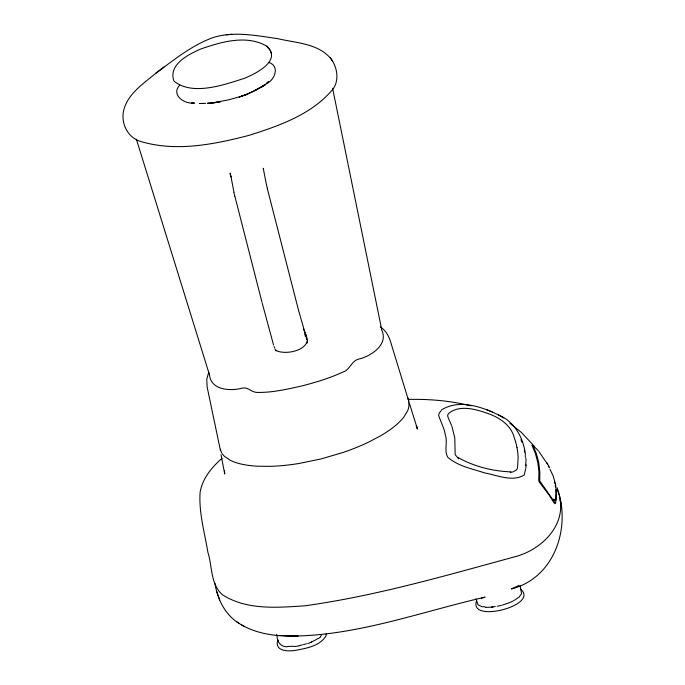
<?xml version="1.0" encoding="UTF-8"?>
<svg xmlns="http://www.w3.org/2000/svg" width="685" height="685" viewBox="0 0 685 685"><rect width="100%" height="100%" fill="white"/><g stroke="black" fill="none" stroke-linecap="round" stroke-linejoin="round"><path stroke-width="1.03" d="M525.789 465.663L525.797 462.238M525.849 468.317L526.046 464.858M247.431 94.736L247.482 94.17M555.886 500.136L555.895 489.595M525.592 469.122L524.248 475.013C512.517 482.189 497.361 475.262 484.963 472.992C472.316 468.823 458.154 466.288 447.853 457.315C443.769 450.73 447.964 442.202 445.293 434.898C444.3 427.997 440.729 421.9 438.623 415.401L439.273 412.952L441.149 410.743M307.145 343.082L307.445 340.573C304.979 351.516 284.575 354.899 275.918 350.455M274.762 347.509L274.094 346.601M555.603 502.696L554.97 503.698L554.011 502.807L549.353 495.358L539.189 481.94L538.71 480.322L538.932 471.965L537.793 462.375L535.293 453.119L531.911 445.276L532.545 445.558M208.728 372.126L206.733 379.439L207.178 387.213L220.476 450.627M179.624 85.24C170.625 95.087 184.71 104.488 194.36 103.033M476.632 600.694C467.992 623.932 539.771 605.42 520.746 589.314M278.341 640.15L277.228 642.359C276.338 651.64 288.959 651.307 295.166 650.433C306.067 648.344 320.126 646.126 326.137 635.646L326.128 633.899M518.828 597.508L521.576 593.621L520.129 585.906M222.077 458.265C211.913 467.119 202.537 478.37 200.14 492.001C198.616 512.303 204.627 532.382 207.889 552.307C212.478 566.529 210.269 584.87 222.942 595.094C247.028 610.275 277.519 607.612 304.671 605.823C375.765 595.993 445.002 575.785 514.144 556.965C540.722 550.397 566.82 525.755 559.439 496.223M266.431 83.553L268.717 81.575L266.816 83.219M266.773 83.493C275.07 79.7 279.9 66.043 268.957 62.472M156.129 73.012C142.874 84.118 125.047 95.532 123.017 114.352C122.247 126.622 129.354 138.695 141.718 141.769C176.764 151.916 214.165 144.364 248.664 135.467C278.35 126.1 310.082 115.131 331.249 91.122C339.255 82.739 337.936 70.204 332.49 60.948C320.606 43.472 296.485 43.121 277.887 38.677C256.61 35.671 234.321 31.005 213.232 37.512C191.954 45.167 174.144 59.783 156.129 73.012L164.015 67.036M264.864 84.906L265.446 84.452L262.826 86.233M318.302 638.651L320.691 636.793M243.869 95.335L253.459 91.396L263.417 85.856M265.42 84.306L254.726 90.703M262.937 86.207L267.321 83.108M441.431 409.955C458.907 398.875 481.427 406.616 498.534 414.947C514.735 421.686 523.468 438.006 525.472 454.669M519.024 585.358L511.489 588.937C554.85 577.832 571.401 527.039 557.145 487.814M261.953 86.832L262.543 86.456L248.595 93.588M244.339 95.258L247.782 93.939M307.711 643.635L311.692 642.136M513.485 471.691L516.755 469.756L517.569 467.684L518.125 457.649A546.005 185.515 4.3 0 0 517.012 447.673M240.889 96.448L241.454 96.243M243.697 95.515L246.377 94.564M244.237 95.318L239.159 97.064L247.953 94.016M241.899 96.088L229.381 99.668L210.432 103.358M303.412 644.662L306.443 643.763M502.473 605.043L509.332 602.723A21.663 7.518 -14.4 0 0 512.782 601.113M481.384 598.133L485.083 597.149C419.811 612.039 355.104 636.639 287.443 636.091L296.057 636.202C274.471 636.528 251.326 633.539 233.927 619.711C223.156 610.712 217.077 597.003 214.936 583.389M299.285 645.595L302.385 644.893M497.327 606.259L501.454 605.343M220.245 101.774L216.691 102.365M215.552 102.519L212.324 103.05M218.369 102.074L220.424 101.748M294.944 646.512L299.174 645.869M510.265 472.35L512.663 471.991M495.306 606.559L491.385 606.996M214.08 102.604L217.145 102.211M214.003 102.699L215.809 102.476M226.255 34.789L231.804 34.31M207.803 103.298L211.297 103.024M207.512 103.221L211.357 102.938M294.276 646.28L287.983 646.426M492.986 607.167L485.442 607.355M298.223 636.014L279.651 635.449M199.677 103.495L205.594 103.358M408.722 399.398C429.632 399.004 450.636 400.725 470.946 405.854M199.797 103.495L202.76 103.521M510.804 471.879C492.481 471.194 473.849 466.451 457.845 457.443M194.283 103.127L191.757 102.801L192.511 102.921M287.366 646.734C280.773 647.274 276.868 641.554 277.014 635.363M483.156 606.619L485.091 606.901M482.411 606.91L478.079 604.846L475.964 598.827M492.412 411.959L486.401 409.587M503.698 418.013L498.534 414.947M236.556 621.74L239.339 623.487M241.497 624.806L244.194 626.501M266.636 46.118C246.651 34.49 221.486 41.845 201.125 48.883C188.812 54.132 167.911 64.527 173.939 81.053C192.502 96.217 223.969 84.803 244.194 78.398C255.222 73.954 282.64 60.563 266.636 46.118L270.095 50.048L271.431 53.37M509.888 423.304L521.533 432.56L534.351 446.303M276.509 634.661L277.288 635.26M380.269 326.882C386.537 330.812 389.637 337.825 391.469 344.709L408.911 401.701M458.642 458.762L455.174 454.703L454.78 437.955L451.92 426.344M538.29 450.653L532.836 445.31L536.218 453.127L538.718 462.366L539.857 471.956L539.737 480.973L554.507 502.071L555.655 502.816L556.494 493.251L555.552 484.338L553.12 475.801L549.901 469.088M538.898 451.501L546.056 462.041M211.708 103.075L212.042 103.546M274.728 348.751L276.158 350.797M332.49 60.948L330.35 57.737M416.36 426.695L417.413 428.296L416.334 425.83L417.465 429.11L409.27 402.917M381.305 329.177C389.5 344.341 370.859 356.542 357.912 359.3C351.071 361.534 349.847 370.242 342.611 372.16C329.75 378.18 316.068 382.23 302.368 385.843C287.409 389.149 272.202 392.788 256.781 392.411C251.421 392.308 247.807 386.614 242.13 388.13C230.117 391.435 210.072 390.073 209.422 373.942M303.335 328.946L306.383 335.479M548.3 466.391L548.762 467.187M547.452 463.728L549.498 467.487M231.23 176.918L230.913 176.353L233.953 192.185M520.917 439.607L521.893 442.065M557.444 490.203L557.761 491.042M451.552 425.385L448.23 417.901L447.647 415.761L448.161 413.877C459.575 403.773 477.342 409.656 490.066 414.279C500.906 418.475 511.327 425.942 514.281 437.801A545.757 182.141 4.2 0 1 517.029 447.673M304.568 333.938L304.876 334.768M218.412 596.233L219.679 599.949M216.897 591.823L218.164 595.539M558.035 491.856L559.14 495.109M407.789 397.779L408.799 400.999M273.572 345.052L262.141 302.847M136.366 139.183L209.447 374.729M305.15 335.556L305.493 336.763M261.91 301.931L234.861 196.252M267.227 188.195L298.532 310.305L307.077 339.871L306.769 337.071M267.253 188.032L266.491 184.753M234.741 196.133L233.927 192.502M554.413 481.692L554.824 483.422M381.571 328.946L332.602 88.245M524.299 450.422L524.676 452.091M230.836 176.096L230.177 173.159L230.631 175.506M221.041 454.677L224.706 474.011L224.534 470.586M266.311 184.128L263.254 168.296L263.374 168.912M230.314 173.836L230.614 175.411M560.784 503.646L560.921 504.537L560.159 499.331M560.296 500.23L561.357 507.345M555.244 485.16L555.509 486.932M525.224 455.482L525.404 457.169M525.849 458.051L526.046 461.425M321.462 635.158A21.672 7.518 -14.4 0 1 320.494 636.322M317.6 638.685A21.672 7.518 -14.4 0 1 311.264 642.025M518.031 597.62A21.663 7.518 -14.4 0 1 515.719 599.392M515.043 599.829A21.663 7.518 -14.4 0 1 513.57 600.694M222.582 454.181A96.739 33.565 -14.4 0 0 224.517 456.373L230.032 460.174A97.587 33.856 -14.4 0 0 237.644 463.137A96.679 33.539 -14.4 0 0 258.296 466.245L270.84 466.322A97.475 33.822 -14.4 0 0 298.814 463.514L320.974 458.95L342.783 452.562A97.475 33.822 -14.4 0 0 369.224 441.825L380.586 435.797A96.679 33.539 -14.4 0 0 398.199 423.15A97.587 33.856 -14.4 0 0 404.013 416.848L407.618 410.777A96.739 33.565 -14.4 0 0 408.722 402.395M222.06 453.41A96.739 33.565 -14.4 0 1 220.416 449.291M554.353 500.29L553.72 499.194L554.353 500.29M547.298 463.796L546.621 462.461L547.298 463.796"/></g></svg>
